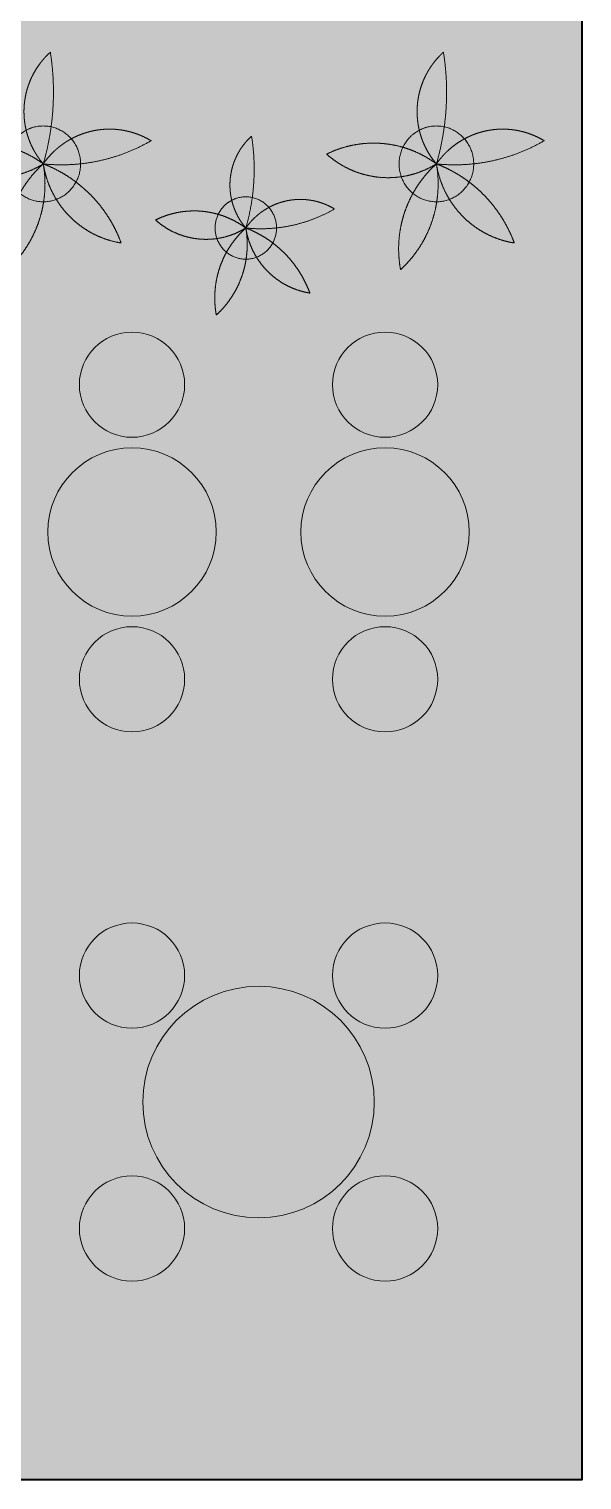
# Model space of a CAD drawing. Header units: millimetres. Extents: x -376000 to 292178, y -193032 to 188048.
# Drawn here: x 100258 to 102884, y -56219 to -49323 of the extents above; entities that cross this region are included whole.
import ezdxf

# ---------------------------------------------------------------- set-up
doc = ezdxf.new("R2010")
doc.units = ezdxf.units.MM
doc.layers.add('01_0.40', color=7, linetype='Continuous', lineweight=40, true_color=0x330099)
doc.layers.add('03_0.15', color=7, linetype='Continuous', lineweight=15, true_color=0x990099)
doc.layers.add('02_既存平面-内部建具・サッシ', color=7, linetype='Continuous', lineweight=18)
doc.layers.add('_平面図(既存部) (2D)', color=7, linetype='Continuous', lineweight=5)

# ---------------------------------------------------------------- blocks, each defined once
blk = doc.blocks.new('グループ-13')
at = {"layer": '03_0.15', "transparency": 33554687}
for centre, radius in [((100746.7, -53821.9), 250), ((101948.8, -53821.9), 250), ((101347.7, -54423), 550), ((100746.7, -55024), 250), ((101948.8, -55024), 250)]:
    blk.add_circle(centre, radius, dxfattribs=at)
blk = doc.blocks.new('グループ-22')
at = {"layer": '03_0.15', "transparency": 33554687}
for centre, radius in [((101948.8, -51013.8), 250), ((101948.8, -51713.8), 400), ((101948.8, -52413.8), 250)]:
    blk.add_circle(centre, radius, dxfattribs=at)
blk = doc.blocks.new('グループ-23')
at = {"layer": '03_0.15', "transparency": 33554687}
for centre, radius in [((100746.7, -51013.8), 250), ((100746.7, -51713.8), 400), ((100746.7, -52413.8), 250)]:
    blk.add_circle(centre, radius, dxfattribs=at)
blk = doc.blocks.new('グループ-24')
at = {"layer": '03_0.15', "transparency": 33554636}
for points, knots in [([(102150.6, -49904.5), (102159.7, -49920.5), (102170.3, -49935.5), (102180.8, -49950.5), (102192.8, -49964.4), (102211.4, -49900.1), (102222.9, -49834), (102234.4, -49767.9), (102238.7, -49701), (102242.9, -49634), (102239.8, -49567), (102236.6, -49500), (102226.2, -49433.7), (102212.6, -49446), (102200.2, -49459.5), (102187.9, -49473), (102176.9, -49487.7), (102165.9, -49502.4), (102156.4, -49518.1), (102146.8, -49533.8), (102138.8, -49550.4), (102130.9, -49567), (102124.5, -49584.3), (102118.2, -49601.6), (102113.5, -49619.4), (102108.8, -49637.2), (102105.9, -49655.4), (102103, -49673.7), (102101.8, -49692.1), (102100.7, -49710.5), (102101.3, -49728.9), (102101.9, -49747.4), (102104.3, -49765.7), (102106.7, -49784), (102110.8, -49802), (102114.9, -49819.9), (102120.8, -49837.4), (102126.6, -49854.9), (102134.1, -49871.7), (102141.6, -49888.5), (102150.6, -49904.5)], [0, 0, 0, 0.032699, 0.032699, 0.065397, 0.065397, 0.184931, 0.184931, 0.304464, 0.304464, 0.423998, 0.423998, 0.543532, 0.543532, 0.576136, 0.576136, 0.608741, 0.608741, 0.641346, 0.641346, 0.67395, 0.67395, 0.706555, 0.706555, 0.73916, 0.73916, 0.771765, 0.771765, 0.80437, 0.80437, 0.836975, 0.836975, 0.86958, 0.86958, 0.902185, 0.902185, 0.93479, 0.93479, 0.967395, 0.967395, 1, 1, 1]), ([(102239.6, -49909.1), (102226.6, -49921.8), (102214.9, -49935.7), (102203.2, -49949.5), (102192.8, -49964.4), (102259, -49971.2), (102325.6, -49967.6), (102392.1, -49964), (102457.3, -49950), (102522.4, -49936), (102584.7, -49912), (102647, -49887.9), (102704.8, -49854.4), (102689.4, -49845.1), (102673.1, -49837.2), (102656.9, -49829.4), (102640, -49823.1), (102623.1, -49816.8), (102605.7, -49812.2), (102588.3, -49807.5), (102570.6, -49804.5), (102552.8, -49801.5), (102534.9, -49800.2), (102516.9, -49798.9), (102499, -49799.3), (102481, -49799.7), (102463.1, -49801.8), (102445.2, -49803.9), (102427.6, -49807.7), (102410, -49811.5), (102392.9, -49816.9), (102375.7, -49822.3), (102359.1, -49829.4), (102342.5, -49836.4), (102326.6, -49845), (102310.7, -49853.5), (102295.7, -49863.6), (102280.6, -49873.6), (102266.6, -49885), (102252.5, -49896.4), (102239.6, -49909.1)], [0, 0, 0, 0.032769, 0.032769, 0.065537, 0.065537, 0.185623, 0.185623, 0.305709, 0.305709, 0.425795, 0.425795, 0.545882, 0.545882, 0.578319, 0.578319, 0.610756, 0.610756, 0.643193, 0.643193, 0.67563, 0.67563, 0.708067, 0.708067, 0.740504, 0.740504, 0.77294, 0.77294, 0.805377, 0.805377, 0.837814, 0.837814, 0.870251, 0.870251, 0.902688, 0.902688, 0.935125, 0.935125, 0.967563, 0.967563, 1, 1, 1]), ([(101801.5, -49874.4), (101767.7, -49880.8), (101735, -49891.7), (101702.3, -49902.7), (101671.4, -49918.1), (101697.7, -49941.7), (101727.3, -49960.7), (101757, -49979.8), (101789.3, -49993.8), (101821.5, -50007.8), (101855.6, -50016.5), (101889.6, -50025.2), (101924.6, -50028.3), (101959.5, -50031.4), (101994.5, -50028.9), (102029.5, -50026.3), (102063.7, -50018.2), (102097.9, -50010.1), (102130.3, -49996.5), (102162.8, -49983), (102192.8, -49964.4), (102164.9, -49943.8), (102134.6, -49927.3), (102104.3, -49910.7), (102072.1, -49898.4), (102039.8, -49886.2), (102006.3, -49878.4), (101972.7, -49870.7), (101938.4, -49867.6), (101904.1, -49864.6), (101869.7, -49866.3), (101835.3, -49868), (101801.5, -49874.4)], [0, 0, 0, 0.061659, 0.061659, 0.123319, 0.123319, 0.186425, 0.186425, 0.24953, 0.24953, 0.312635, 0.312635, 0.375739, 0.375739, 0.438844, 0.438844, 0.501948, 0.501948, 0.565053, 0.565053, 0.628158, 0.628158, 0.690132, 0.690132, 0.752106, 0.752106, 0.81408, 0.81408, 0.876053, 0.876053, 0.938027, 0.938027, 1, 1, 1]), ([(102014.7, -50328.8), (102012.2, -50363.5), (102014.2, -50398.3), (102016.1, -50433), (102022.4, -50467.2), (102047.7, -50444), (102070, -50417.6), (102092.3, -50391.3), (102111.2, -50362.3), (102130.1, -50333.3), (102145.2, -50302.2), (102160.3, -50271), (102171.4, -50238.2), (102182.5, -50205.3), (102189.5, -50171.3), (102196.5, -50137.3), (102199.2, -50102.7), (102201.9, -50068), (102200.3, -50033.3), (102198.7, -49998.6), (102192.8, -49964.4), (102167.1, -49987.5), (102144.5, -50013.6), (102121.9, -50039.8), (102102.9, -50068.8), (102083.8, -50097.7), (102068.6, -50128.9), (102053.4, -50160), (102042.2, -50193), (102031, -50225.9), (102024.1, -50260), (102017.3, -50294.1), (102014.7, -50328.8)], [0, 0, 0, 0.063209, 0.063209, 0.126417, 0.126417, 0.188984, 0.188984, 0.251552, 0.251552, 0.314119, 0.314119, 0.376687, 0.376687, 0.439256, 0.439256, 0.501824, 0.501824, 0.564392, 0.564392, 0.626961, 0.626961, 0.689133, 0.689133, 0.751306, 0.751306, 0.813479, 0.813479, 0.875653, 0.875653, 0.937826, 0.937826, 1, 1, 1]), ([(102313, -50025.9), (102284.6, -50007.4), (102254.5, -49991.9), (102224.4, -49976.5), (102192.8, -49964.4), (102198.2, -49999.6), (102209, -50033.5), (102219.8, -50067.4), (102235.7, -50099.1), (102251.6, -50130.8), (102272.2, -50159.7), (102292.8, -50188.5), (102317.6, -50213.7), (102342.3, -50238.8), (102370.7, -50259.8), (102399.1, -50280.7), (102430.3, -50296.8), (102461.5, -50313), (102494.9, -50323.9), (102528.2, -50334.9), (102562.9, -50340.4), (102551, -50308.4), (102535.8, -50277.7), (102520.6, -50247.1), (102502.3, -50218.3), (102484, -50189.5), (102462.8, -50162.8), (102441.6, -50136.1), (102417.8, -50111.8), (102393.9, -50087.6), (102367.6, -50066.1), (102341.4, -50044.5), (102313, -50025.9)], [0, 0, 0, 0.060297, 0.060297, 0.120594, 0.120594, 0.184063, 0.184063, 0.247531, 0.247531, 0.310999, 0.310999, 0.374466, 0.374466, 0.437933, 0.437933, 0.501399, 0.501399, 0.564865, 0.564865, 0.62833, 0.62833, 0.690276, 0.690276, 0.752221, 0.752221, 0.814166, 0.814166, 0.876111, 0.876111, 0.938056, 0.938056, 1, 1, 1])]:
    blk.add_open_spline(points, degree=2, knots=knots, dxfattribs=at)
blk.add_open_spline([(102104.1, -49808.4), (102145.3, -49784.3), (102240.3, -49784.3), (102322.5, -49832.6), (102370, -49916.2), (102370, -50012.7), (102322.5, -50096.3), (102240.3, -50144.5), (102145.3, -50144.5), (102063, -50096.3), (102015.5, -50012.7), (102015.5, -49916.2), (102063, -49832.6), (102104.1, -49808.4)], degree=2, dxfattribs=at)
blk = doc.blocks.new('グループ-25')
at = {"layer": '03_0.15', "transparency": 33554636}
for points, knots in [([(101252.7, -50219.8), (101260.2, -50233), (101268.9, -50245.3), (101277.6, -50257.7), (101287.4, -50269.1), (101302.7, -50216.2), (101312.2, -50161.8), (101321.6, -50107.5), (101325.1, -50052.4), (101328.6, -49997.4), (101326, -49942.2), (101323.4, -49887.1), (101314.9, -49832.6), (101303.7, -49842.7), (101293.5, -49853.8), (101283.4, -49865), (101274.3, -49877), (101265.3, -49889.1), (101257.4, -49902), (101249.6, -49914.9), (101243, -49928.6), (101236.5, -49942.2), (101231.2, -49956.4), (101226, -49970.7), (101222.2, -49985.3), (101218.4, -50000), (101216, -50015), (101213.5, -50030), (101212.6, -50045.1), (101211.6, -50060.3), (101212.1, -50075.4), (101212.7, -50090.6), (101214.6, -50105.6), (101216.6, -50120.7), (101220, -50135.5), (101223.4, -50150.2), (101228.2, -50164.6), (101233, -50179), (101239.1, -50192.8), (101245.3, -50206.6), (101252.7, -50219.8)], [0, 0, 0, 0.032699, 0.032699, 0.065397, 0.065397, 0.184931, 0.184931, 0.304464, 0.304464, 0.423998, 0.423998, 0.543532, 0.543532, 0.576136, 0.576136, 0.608741, 0.608741, 0.641346, 0.641346, 0.67395, 0.67395, 0.706555, 0.706555, 0.73916, 0.73916, 0.771765, 0.771765, 0.80437, 0.80437, 0.836975, 0.836975, 0.86958, 0.86958, 0.902185, 0.902185, 0.93479, 0.93479, 0.967395, 0.967395, 1, 1, 1]), ([(100965.6, -50195), (100937.8, -50200.3), (100910.9, -50209.3), (100884, -50218.3), (100858.6, -50231), (100880.2, -50250.4), (100904.6, -50266), (100929, -50281.7), (100955.5, -50293.3), (100982.1, -50304.8), (101010.1, -50311.9), (101038.1, -50319.1), (101066.8, -50321.6), (101095.6, -50324.2), (101124.3, -50322.1), (101153.1, -50320), (101181.2, -50313.3), (101209.3, -50306.6), (101236, -50295.5), (101262.7, -50284.4), (101287.4, -50269.1), (101264.5, -50252.2), (101239.6, -50238.5), (101214.6, -50224.9), (101188.1, -50214.8), (101161.6, -50204.7), (101134, -50198.4), (101106.4, -50192), (101078.2, -50189.5), (101050, -50187), (101021.7, -50188.4), (100993.4, -50189.8), (100965.6, -50195)], [0, 0, 0, 0.061659, 0.061659, 0.123319, 0.123319, 0.186425, 0.186425, 0.24953, 0.24953, 0.312635, 0.312635, 0.375739, 0.375739, 0.438844, 0.438844, 0.501948, 0.501948, 0.565053, 0.565053, 0.628158, 0.628158, 0.690132, 0.690132, 0.752106, 0.752106, 0.81408, 0.81408, 0.876053, 0.876053, 0.938027, 0.938027, 1, 1, 1]), ([(101325.9, -50223.6), (101315.2, -50234), (101305.6, -50245.4), (101295.9, -50256.8), (101287.4, -50269.1), (101341.9, -50274.7), (101396.6, -50271.7), (101451.3, -50268.7), (101504.9, -50257.2), (101558.5, -50245.7), (101609.7, -50225.9), (101660.9, -50206.2), (101708.5, -50178.6), (101695.8, -50170.9), (101682.5, -50164.5), (101669.1, -50158), (101655.2, -50152.8), (101641.3, -50147.7), (101627, -50143.9), (101612.7, -50140), (101598.1, -50137.6), (101583.5, -50135.1), (101568.7, -50134), (101554, -50133), (101539.2, -50133.3), (101524.4, -50133.6), (101509.7, -50135.4), (101495, -50137.1), (101480.5, -50140.2), (101466.1, -50143.3), (101451.9, -50147.8), (101437.8, -50152.2), (101424.2, -50158), (101410.5, -50163.8), (101397.4, -50170.8), (101384.4, -50177.9), (101372, -50186.1), (101359.6, -50194.4), (101348.1, -50203.8), (101336.5, -50213.2), (101325.9, -50223.6)], [0, 0, 0, 0.032769, 0.032769, 0.065537, 0.065537, 0.185623, 0.185623, 0.305709, 0.305709, 0.425795, 0.425795, 0.545882, 0.545882, 0.578319, 0.578319, 0.610756, 0.610756, 0.643193, 0.643193, 0.67563, 0.67563, 0.708067, 0.708067, 0.740504, 0.740504, 0.77294, 0.77294, 0.805377, 0.805377, 0.837814, 0.837814, 0.870251, 0.870251, 0.902688, 0.902688, 0.935125, 0.935125, 0.967563, 0.967563, 1, 1, 1]), ([(101141, -50568.7), (101138.9, -50597.3), (101140.5, -50625.9), (101142.1, -50654.5), (101147.2, -50682.6), (101168.1, -50663.5), (101186.5, -50641.8), (101204.8, -50620.1), (101220.3, -50596.3), (101235.8, -50572.5), (101248.2, -50546.9), (101260.7, -50521.2), (101269.8, -50494.2), (101279, -50467.2), (101284.7, -50439.2), (101290.4, -50411.3), (101292.7, -50382.8), (101294.9, -50354.3), (101293.6, -50325.8), (101292.2, -50297.2), (101287.4, -50269.1), (101266.3, -50288), (101247.7, -50309.6), (101229.1, -50331.1), (101213.5, -50354.9), (101197.8, -50378.7), (101185.2, -50404.3), (101172.7, -50430), (101163.5, -50457), (101154.4, -50484.1), (101148.7, -50512.1), (101143, -50540.2), (101141, -50568.7)], [0, 0, 0, 0.063209, 0.063209, 0.126417, 0.126417, 0.188984, 0.188984, 0.251552, 0.251552, 0.314119, 0.314119, 0.376687, 0.376687, 0.439256, 0.439256, 0.501824, 0.501824, 0.564392, 0.564392, 0.626961, 0.626961, 0.689133, 0.689133, 0.751306, 0.751306, 0.813479, 0.813479, 0.875653, 0.875653, 0.937826, 0.937826, 1, 1, 1]), ([(101386.3, -50319.7), (101362.9, -50304.4), (101338.1, -50291.7), (101313.4, -50279), (101287.4, -50269.1), (101291.9, -50298), (101300.7, -50325.9), (101309.6, -50353.7), (101322.7, -50379.8), (101335.8, -50405.9), (101352.7, -50429.7), (101369.6, -50453.3), (101390, -50474.1), (101410.4, -50494.8), (101433.7, -50512), (101457, -50529.2), (101482.7, -50542.5), (101508.4, -50555.7), (101535.9, -50564.8), (101563.3, -50573.8), (101591.8, -50578.3), (101582, -50551.9), (101569.5, -50526.7), (101557, -50501.6), (101542, -50477.9), (101526.9, -50454.2), (101509.5, -50432.2), (101492, -50410.3), (101472.4, -50390.3), (101452.8, -50370.4), (101431.2, -50352.7), (101409.6, -50335), (101386.3, -50319.7)], [0, 0, 0, 0.060297, 0.060297, 0.120594, 0.120594, 0.184063, 0.184063, 0.247531, 0.247531, 0.310999, 0.310999, 0.374466, 0.374466, 0.437933, 0.437933, 0.501399, 0.501399, 0.564865, 0.564865, 0.62833, 0.62833, 0.690276, 0.690276, 0.752221, 0.752221, 0.814166, 0.814166, 0.876111, 0.876111, 0.938056, 0.938056, 1, 1, 1])]:
    blk.add_open_spline(points, degree=2, knots=knots, dxfattribs=at)
blk.add_open_spline([(101214.5, -50140.8), (101248.3, -50121), (101326.4, -50121), (101394.1, -50160.6), (101433.2, -50229.4), (101433.2, -50308.8), (101394.1, -50377.5), (101326.4, -50417.2), (101248.3, -50417.2), (101180.7, -50377.5), (101141.6, -50308.8), (101141.6, -50229.4), (101180.7, -50160.6), (101214.5, -50140.8)], degree=2, dxfattribs=at)
blk = doc.blocks.new('グループ-26')
at = {"layer": '03_0.15', "transparency": 33554636}
for points, knots in [([(100283.1, -49904.5), (100292.2, -49920.5), (100302.7, -49935.5), (100313.3, -49950.5), (100325.2, -49964.4), (100343.9, -49900.1), (100355.4, -49834), (100366.9, -49767.9), (100371.1, -49701), (100375.3, -49634), (100372.2, -49567), (100369.1, -49500), (100358.7, -49433.7), (100345.1, -49446), (100332.7, -49459.5), (100320.4, -49473), (100309.4, -49487.7), (100298.4, -49502.4), (100288.8, -49518.1), (100279.3, -49533.8), (100271.3, -49550.4), (100263.3, -49567), (100257, -49584.3), (100250.6, -49601.6), (100246, -49619.4), (100241.3, -49637.2), (100238.4, -49655.4), (100235.5, -49673.7), (100234.3, -49692.1), (100233.1, -49710.5), (100233.8, -49728.9), (100234.4, -49747.4), (100236.8, -49765.7), (100239.1, -49784), (100243.3, -49802), (100247.4, -49819.9), (100253.2, -49837.4), (100259.1, -49854.9), (100266.6, -49871.7), (100274, -49888.5), (100283.1, -49904.5)], [0, 0, 0, 0.032699, 0.032699, 0.065397, 0.065397, 0.184931, 0.184931, 0.304464, 0.304464, 0.423998, 0.423998, 0.543532, 0.543532, 0.576136, 0.576136, 0.608741, 0.608741, 0.641346, 0.641346, 0.67395, 0.67395, 0.706555, 0.706555, 0.73916, 0.73916, 0.771765, 0.771765, 0.80437, 0.80437, 0.836975, 0.836975, 0.86958, 0.86958, 0.902185, 0.902185, 0.93479, 0.93479, 0.967395, 0.967395, 1, 1, 1]), ([(100372, -49909.1), (100359.1, -49921.8), (100347.4, -49935.7), (100335.7, -49949.5), (100325.2, -49964.4), (100391.5, -49971.2), (100458, -49967.6), (100524.6, -49964), (100589.7, -49950), (100654.9, -49936), (100717.2, -49912), (100779.4, -49887.9), (100837.3, -49854.4), (100821.9, -49845.1), (100805.6, -49837.2), (100789.4, -49829.4), (100772.5, -49823.1), (100755.6, -49816.8), (100738.2, -49812.2), (100720.8, -49807.5), (100703.1, -49804.5), (100685.3, -49801.5), (100667.4, -49800.2), (100649.4, -49798.9), (100631.4, -49799.3), (100613.5, -49799.7), (100595.6, -49801.8), (100577.7, -49803.9), (100560.1, -49807.7), (100542.5, -49811.5), (100525.3, -49816.9), (100508.2, -49822.3), (100491.6, -49829.4), (100474.9, -49836.4), (100459.1, -49845), (100443.2, -49853.5), (100428.1, -49863.6), (100413.1, -49873.6), (100399, -49885), (100385, -49896.4), (100372, -49909.1)], [0, 0, 0, 0.032769, 0.032769, 0.065537, 0.065537, 0.185623, 0.185623, 0.305709, 0.305709, 0.425795, 0.425795, 0.545882, 0.545882, 0.578319, 0.578319, 0.610756, 0.610756, 0.643193, 0.643193, 0.67563, 0.67563, 0.708067, 0.708067, 0.740504, 0.740504, 0.77294, 0.77294, 0.805377, 0.805377, 0.837814, 0.837814, 0.870251, 0.870251, 0.902688, 0.902688, 0.935125, 0.935125, 0.967563, 0.967563, 1, 1, 1]), ([(99934, -49874.4), (99900.1, -49880.8), (99867.4, -49891.7), (99834.8, -49902.7), (99803.8, -49918.1), (99830.2, -49941.7), (99859.8, -49960.7), (99889.5, -49979.8), (99921.7, -49993.8), (99954, -50007.8), (99988, -50016.5), (100022.1, -50025.2), (100057, -50028.3), (100092, -50031.4), (100127, -50028.9), (100162, -50026.3), (100196.2, -50018.2), (100230.3, -50010.1), (100262.8, -49996.5), (100295.3, -49983), (100325.2, -49964.4), (100297.4, -49943.8), (100267.1, -49927.3), (100236.8, -49910.7), (100204.6, -49898.4), (100172.3, -49886.2), (100138.7, -49878.4), (100105.2, -49870.7), (100070.9, -49867.6), (100036.6, -49864.6), (100002.2, -49866.3), (99967.8, -49868), (99934, -49874.4)], [0, 0, 0, 0.061659, 0.061659, 0.123319, 0.123319, 0.186425, 0.186425, 0.24953, 0.24953, 0.312635, 0.312635, 0.375739, 0.375739, 0.438844, 0.438844, 0.501948, 0.501948, 0.565053, 0.565053, 0.628158, 0.628158, 0.690132, 0.690132, 0.752106, 0.752106, 0.81408, 0.81408, 0.876053, 0.876053, 0.938027, 0.938027, 1, 1, 1]), ([(100147.2, -50328.8), (100144.7, -50363.5), (100146.6, -50398.3), (100148.5, -50433), (100154.8, -50467.2), (100180.2, -50444), (100202.5, -50417.6), (100224.8, -50391.3), (100243.7, -50362.3), (100262.5, -50333.3), (100277.7, -50302.2), (100292.8, -50271), (100303.9, -50238.2), (100315, -50205.3), (100322, -50171.3), (100329, -50137.3), (100331.7, -50102.7), (100334.4, -50068), (100332.8, -50033.3), (100331.1, -49998.6), (100325.2, -49964.4), (100299.5, -49987.5), (100277, -50013.6), (100254.4, -50039.8), (100235.3, -50068.8), (100216.3, -50097.7), (100201.1, -50128.9), (100185.8, -50160), (100174.7, -50193), (100163.5, -50225.9), (100156.6, -50260), (100149.7, -50294.1), (100147.2, -50328.8)], [0, 0, 0, 0.063209, 0.063209, 0.126417, 0.126417, 0.188984, 0.188984, 0.251552, 0.251552, 0.314119, 0.314119, 0.376687, 0.376687, 0.439256, 0.439256, 0.501824, 0.501824, 0.564392, 0.564392, 0.626961, 0.626961, 0.689133, 0.689133, 0.751306, 0.751306, 0.813479, 0.813479, 0.875653, 0.875653, 0.937826, 0.937826, 1, 1, 1]), ([(100445.5, -50025.9), (100417.1, -50007.4), (100387, -49991.9), (100356.8, -49976.5), (100325.2, -49964.4), (100330.7, -49999.6), (100341.5, -50033.5), (100352.3, -50067.4), (100368.2, -50099.1), (100384.1, -50130.8), (100404.6, -50159.7), (100425.2, -50188.5), (100450, -50213.7), (100474.8, -50238.8), (100503.2, -50259.8), (100531.5, -50280.7), (100562.8, -50296.8), (100594, -50313), (100627.4, -50323.9), (100660.7, -50334.9), (100695.3, -50340.4), (100683.4, -50308.4), (100668.3, -50277.7), (100653.1, -50247.1), (100634.8, -50218.3), (100616.5, -50189.5), (100595.3, -50162.8), (100574.1, -50136.1), (100550.2, -50111.8), (100526.4, -50087.6), (100500.1, -50066.1), (100473.8, -50044.5), (100445.5, -50025.9)], [0, 0, 0, 0.060297, 0.060297, 0.120594, 0.120594, 0.184063, 0.184063, 0.247531, 0.247531, 0.310999, 0.310999, 0.374466, 0.374466, 0.437933, 0.437933, 0.501399, 0.501399, 0.564865, 0.564865, 0.62833, 0.62833, 0.690276, 0.690276, 0.752221, 0.752221, 0.814166, 0.814166, 0.876111, 0.876111, 0.938056, 0.938056, 1, 1, 1])]:
    blk.add_open_spline(points, degree=2, knots=knots, dxfattribs=at)
blk.add_open_spline([(100236.6, -49808.4), (100277.7, -49784.3), (100372.7, -49784.3), (100455, -49832.6), (100502.5, -49916.2), (100502.5, -50012.7), (100455, -50096.3), (100372.7, -50144.5), (100277.7, -50144.5), (100195.5, -50096.3), (100148, -50012.7), (100148, -49916.2), (100195.5, -49832.6), (100236.6, -49808.4)], degree=2, dxfattribs=at)
blk = doc.blocks.new('平面図(既存部) (2D)')
at = {"color": 255, "linetype": 'Continuous', "lineweight": 5, "transparency": 33554687}
blk.add_wipeout([(95184.169, -49487.763), (102726.653, -49487.763), (102726.653, -56219.013), (95184.169, -56219.013)], dxfattribs=at).dxf.layer = '02_既存平面-内部建具・サッシ'
blk.add_wipeout([(95184.169, -45632.954), (101861.551, -45632.954), (101861.551, -49487.763), (95184.169, -49487.763)], dxfattribs=at).dxf.layer = '02_既存平面-内部建具・サッシ'
blk.add_wipeout([(95237.847, -49050.254), (102780.331, -49050.254), (102780.331, -55781.504), (95237.847, -55781.504)], dxfattribs=at).dxf.layer = '02_既存平面-内部建具・サッシ'
at = {"layer": '01_0.40', "linetype": 'Continuous', "lineweight": 0, "true_color": 0xf1ff98, "transparency": 33554559}
blk.add_hatch(color=51, dxfattribs=at).paths.add_polyline_path([(95184.169, -48471.013), (102884.169, -48471.013), (102884.169, -56219.013), (95184.169, -56219.013)])
at = {"layer": '01_0.40', "transparency": 33554559, "flags": 128}
blk.add_lwpolyline([(95184.169, -48471.013), (102884.169, -48471.013), (102884.169, -56219.013), (95184.169, -56219.013)], close=True, dxfattribs=at)
at = {"layer": '02_既存平面-内部建具・サッシ', "color": 7, "transparency": 33554559}
for name in ['グループ-23', 'グループ-22', 'グループ-13']:
    blk.add_blockref(name, (0, 0), dxfattribs=at)
at = {"layer": '03_0.15', "transparency": 33554636}
for name in ['グループ-26', 'グループ-24', 'グループ-25']:
    blk.add_blockref(name, (0, 0), dxfattribs=at)

msp = doc.modelspace()

# ---------------------------------------------------------------- block references
at = {"layer": '_平面図(既存部) (2D)'}
msp.add_blockref('平面図(既存部) (2D)', (0, 0), dxfattribs=at)

doc.saveas('drawing.dxf')
